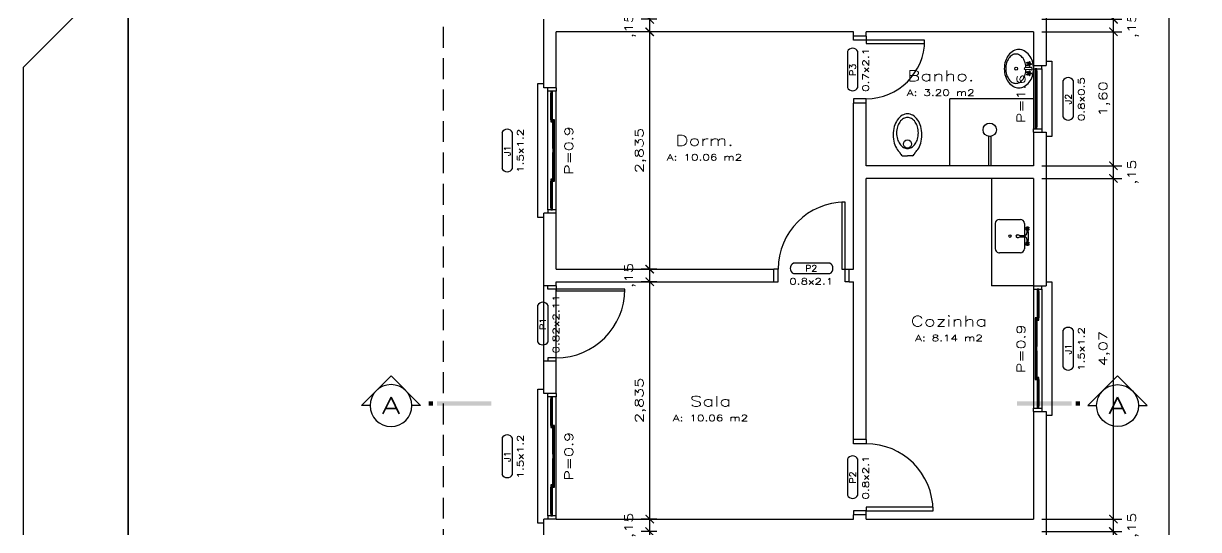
# Model space of a CAD drawing. Extents: x 241 to 398, y 106 to 179.
# Drawn here: x 240.77 to 254.81, y 151.13 to 157.18 of the extents above; entities that cross this region are included whole.
import ezdxf
from ezdxf.enums import TextEntityAlignment as Align

# ---------------------------------------------------------------- set-up
doc = ezdxf.new("R2010")
doc.units = 0
doc.linetypes.add('HIDDEN', pattern=[0.375, 0.25, -0.125])
doc.layers.get('0').update_dxf_attribs({"linetype": 'CONTINUOUS'})
doc.layers.get('DEFPOINTS').update_dxf_attribs({"linetype": 'CONTINUOUS'})
for name, color, linetype in [('APARELHOS', 8, 'CONTINUOUS'), ('COTAS', 7, 'CONTINUOUS'), ('ESPEC', 7, 'CONTINUOUS'), ('ESPECARQ', 7, 'CONTINUOUS'), ('ESQUADRIA', 3, 'CONTINUOUS'), ('LINVISTA', 8, 'CONTINUOUS'), ('MOBIL_I', 8, 'CONTINUOUS'), ('PAREDE', 5, 'CONTINUOUS'), ('REG120-160', 4, 'CONTINUOUS'), ('UNIDADE', 4, 'CONTINUOUS'), ('VIDRO', 1, 'CONTINUOUS')]:
    doc.layers.add(name, color=color, linetype=linetype)
doc.styles.add('REGUA100', font='romans.shx', dxfattribs={"width": 1.4})
doc.styles.add('REGUA160', font='romans.shx', dxfattribs={"width": 1.4})
doc.styles.add('REGUA60', font='romans.shx', dxfattribs={"width": 1.4})
doc.styles.add('REGUA80', font='romans.shx', dxfattribs={"width": 1.4})
doc.styles.get("Standard").update_dxf_attribs({"font": 'ISOCP'})
doc.dimstyles.new('ISO-25', dxfattribs={"dimtxt": 2.5, "dimasz": 2.5, "dimexe": 1.25, "dimexo": 0.625, "dimtad": 1, "dimdec": 4, "dimdsep": 46, "dimlunit": 6, "dimtxsty": 'Standard', "dimcen": 2.5, "dimadec": 0, "dimazin": 0, "dimtfac": 1, "dimtdec": 4, "dimtmove": 0, "dimatfit": 3, "dimfxl": 0, "dimtolj": 1, "dimtzin": 0, "dimarcsym": 0})

# ---------------------------------------------------------------- blocks, each defined once
blk = doc.blocks.new('CORTE2')
at = {"color": 4}
blk.add_lwpolyline([(-5, 0), (-7.07, 0), (0, 7.07), (7.07, 0), (5, 0, 1)], format="xyb", close=True, dxfattribs=at)
at = {"color": 0, "linetype": 'ByBlock'}
blk.add_arc((0, 0), 5, 180, 0, dxfattribs=at)
at = {"color": 4, "linetype": 'ByBlock'}
for points in [[(9, 0), (9, 1), (10, 0), (10, 1)], [(11, 0), (11, 1), (24, 0), (24, 1)]]:
    blk.add_solid(points, dxfattribs=at)
blk = doc.blocks.new('INDESQ2')
at = {"color": 0, "linetype": 'ByBlock'}
for p, q in [((4.32, 2.96), (-4.32, 2.96)), ((-4.32, 0.44), (4.32, 0.44))]:
    blk.add_line(p, q, dxfattribs=at)
at = {"color": 0}
for centre, start, end in [((-3.67, 1.7), 117.3654, 242.6346), ((3.67, 1.7), 297.3654, 62.6346)]:
    blk.add_arc(centre, 1.42, start, end, dxfattribs=at)
at = {"style": 'REGUA60', "width": 1.4, "flags": 9}
blk.add_attdef('LOCAL', text='', height=1.5, dxfattribs=at).set_placement((-0.08, -4.35), align=Align.CENTER)
at = {"layer": 'ESPECARQ', "color": 0, "style": 'REGUA60'}
for tag, width, p in [('COD', 1.1, (-0.08, 0.95)), ('DIM', 1.4, (-0.08, -2.17))]:
    blk.add_attdef(tag, text='', height=1.5, dxfattribs=dict(at, width=width)).set_placement(p, align=Align.CENTER)
blk = doc.blocks.new('CUBACOZ')
at = {"layer": 'APARELHOS'}
for p, q in [((-0.152, 0.174), (-0.01, 0.174)), ((-0.099, 0.209), (-0.104, 0.215)), ((-0.104, 0.203), (-0.099, 0.209)), ((-0.092, 0.216), (-0.098, 0.223)), ((-0.097, 0.196), (-0.092, 0.202)), ((-0.092, 0.216), (-0.086, 0.222)), ((-0.092, 0.202), (-0.086, 0.196)), ((-0.085, 0.209), (-0.079, 0.215)), ((-0.085, 0.209), (-0.079, 0.203)), ((-0.075, 0.202), (-0.04, 0.202)), ((-0.01, 0.117), (-0.01, 0.172)), ((0.005, 0.117), (0.005, 0.172)), ((0.006, 0.174), (0.148, 0.174)), ((0.035, 0.202), (0.072, 0.202)), ((0.081, 0.209), (0.076, 0.215)), ((0.076, 0.203), (0.081, 0.209)), ((0.088, 0.216), (0.082, 0.222)), ((0.083, 0.196), (0.088, 0.202)), ((0.088, 0.216), (0.094, 0.222)), ((0.088, 0.202), (0.094, 0.196)), ((0.095, 0.209), (0.101, 0.215)), ((0.095, 0.209), (0.101, 0.203)), ((-0.202, -0.125), (-0.202, 0.124)), ((-0.017, 0.102), (-0.01, 0.117)), ((-0.017, 0.087), (-0.017, 0.102)), ((0.013, 0.102), (0.005, 0.117)), ((0.013, 0.087), (0.013, 0.102)), ((0.198, 0.124), (0.198, -0.125)), ((-0.152, -0.175), (0.148, -0.175))]:
    blk.add_line(p, q, dxfattribs=at)
for centre, radius in [((-0.104, 0.221), 0.0062), ((-0.103, 0.197), 0.0062), ((-0.092, 0.209), 0.00508), ((-0.08, 0.221), 0.0062), ((-0.08, 0.197), 0.0062), ((0.076, 0.221), 0.0062), ((0.077, 0.197), 0.0062), ((0.088, 0.209), 0.00508), ((0.1, 0.221), 0.0062), ((0.1, 0.197), 0.0062), ((-0.002, 0), 0.0143)]:
    blk.add_circle(centre, radius, dxfattribs=at)
for centre, radius, start, end in [((-0.152, 0.124), 0.05, 90, 180), ((-0.087, 0.21), 0.0229, 161.7256, 199.7467), ((-0.092, 0.212), 0.0153, 59.5718, 120.4282), ((-0.092, 0.207), 0.0156, 241.2823, 298.7177), ((-0.002, -0.413), 0.634, 83.3445, 96.6555), ((-0.04, 0.172), 0.03, 0, 90), ((0.035, 0.172), 0.03, 90, 180), ((0.088, 0.212), 0.0153, 59.5718, 120.4282), ((0.088, 0.206), 0.0156, 241.2823, 298.7177), ((0.088, 0.209), 0.0188, 335.2462, 23.3183), ((0.148, 0.124), 0.05, 0, 90), ((-0.002, 0.087), 0.015, 180, 0), ((-0.152, -0.125), 0.05, 180, 270), ((0.148, -0.125), 0.05, 270, 0)]:
    blk.add_arc(centre, radius, start, end, dxfattribs=at)
blk = doc.blocks.new('INDUNI1')
at = {"color": 0, "style": 'REGUA100', "width": 1.4, "flags": 8}
for tag, p in [('NOME1', (0, 0)), ('NOME2', (0, -4.29))]:
    blk.add_attdef(tag, text='', height=2.5, dxfattribs=at).set_placement(p, align=Align.CENTER)
at = {"layer": 'ESPECARQ', "style": 'REGUA60', "width": 1.4}
blk.add_attdef('AREA', text='', height=1.5, dxfattribs=at).set_placement((0, -7.81), align=Align.CENTER)
at = {"layer": 'ESPECARQ', "style": 'REGUA60', "width": 1.4, "flags": 8}
for tag, p in [('PISO', (0, -10.31)), ('REVPAR', (0, -12.81)), ('PEDIR', (0, -15.31))]:
    blk.add_attdef(tag, text='', height=1.5, dxfattribs=at).set_placement(p, align=Align.CENTER)
blk = doc.blocks.new('LAVAT')
for p, q in [((-10.1, -2.8), (-8.9, -3.2)), ((-10, -2.4), (-8.7, -2.8)), ((-9.4, -4.9), (-8.6, -3.8)), ((-9.1, -5.2), (-8.3, -4.1)), ((-8.2, -1), (-8.2, -2.4)), ((-7.8, -1), (-7.8, -2.4)), ((-6.8, -5.2), (-7.6, -4.1)), ((-6.5, -4.9), (-7.3, -3.8)), ((-5.9, -2.4), (-7.2, -2.8)), ((-5.8, -2.8), (-7.1, -3.2)), ((-2.1, -0.2), (-1.2, -10.1)), ((2.1, -0.2), (1.2, -10.1)), ((5.8, -2.8), (7.1, -3.2)), ((5.9, -2.4), (7.2, -2.8)), ((6.5, -4.9), (7.3, -3.8)), ((6.8, -5.2), (7.6, -4.1)), ((7.8, -1), (7.8, -2.4)), ((8.2, -1), (8.2, -2.4)), ((9.1, -5.2), (8.3, -4.1)), ((9.4, -4.9), (8.6, -3.8)), ((10, -2.4), (8.7, -2.8)), ((10.1, -2.8), (8.9, -3.2))]:
    blk.add_line(p, q)
blk.add_lwpolyline([(0, 4.6, 0.076419), (-12.9, 2.6, 0.086454), (-23.1, -2.7, 0.105866), (-30.4, -11.2, 0.125365), (-32.7, -20.3, 0.125365), (-30.4, -29.5, 0.105866), (-23.1, -37.9, 0.086454), (-12.9, -43.2, 0.076419), (0, -45.2, 0.076419), (12.9, -43.2, 0.086454), (23.1, -37.9, 0.105866), (30.4, -29.5, 0.125365), (32.7, -20.3, 0.125365), (30.4, -11.2, 0.105866), (23.1, -2.7, 0.086454), (12.9, 2.6, 0.076419)], format="xyb", close=True)
for points in [[(-25, -25.5, 0.136248), (-23.3, -31.7, 0.106961), (-17.7, -37.7, 0.081463), (-9.9, -41.3, 0.069558), (0, -42.7, 0.069558), (9.9, -41.3, 0.081463), (17.7, -37.7, 0.106961), (23.3, -31.7, 0.136248), (25, -25.5, 0.136248), (23.3, -19.3, 0.106961), (17.7, -13.3, 0.081463), (9.9, -9.7, 0.060346), (1.3, -8.3, 0.069558)], [(-1.3, -8.3, 0.060346), (-9.9, -9.7, 0.081463), (-17.7, -13.3, 0.106961), (-23.3, -19.3, 0.136248), (-25, -25.5, 0.136248)]]:
    blk.add_lwpolyline(points, format="xyb")
for centre, radius in [((-8, 0), 1.05), ((8, 0), 1.05), ((-11, -2.2), 1.05), ((-9.9, -5.9), 1.05), ((-8, -3.2), 0.904), ((-6.1, -5.9), 1.05), ((-4.9, -2.2), 1.05), ((4.9, -2.2), 1.05), ((6.1, -5.9), 1.05), ((8, -3.2), 0.904), ((9.9, -5.9), 1.05), ((11, -2.2), 1.05), ((0, -25), 2.5)]:
    blk.add_circle(centre, radius)
for centre, radius, start, end in [((0, 0), 2.11, 354.4166, 185.8913), ((0, -10), 1.16, 185.4287, 354.7356)]:
    blk.add_arc(centre, radius, start, end)
blk = doc.blocks.new('VASO')
for p in [(-6, 0), (6, 0)]:
    blk.add_line(p, (0, 0))
for points in [[(0, 50, 0.136248), (-6.2, 48.3, 0.106961), (-12.2, 42.7, 0.081463), (-15.8, 34.9, 0.069558), (-17.2, 25, 0.069558), (-15.8, 15.1, 0.081463), (-12.2, 7.3, 0.040842), (-10.2, 4.9, 0.136248)], [(10.3, 5, 0.039379), (12.2, 7.3, 0.081463), (15.8, 15.1, 0.069558), (17.2, 25, 0.069558), (15.8, 34.9, 0.081463), (12.2, 42.7, 0.106961), (6.2, 48.3, 0.136248), (0, 50, 0.136248)]]:
    blk.add_lwpolyline(points, format="xyb")
blk.add_lwpolyline([(0, 45.8, 0.134521), (-4.7, 44.5, 0.106852), (-9.2, 40.3, 0.08225), (-12, 34.6, 0.070585), (-13, 27.2, 0.070585), (-12, 19.8, 0.08225), (-9.2, 14.1, 0.106852), (-4.7, 9.9, 0.134521), (0, 8.6, 0.134521), (4.7, 9.9, 0.106852), (9.2, 14.1, 0.08225), (11.9, 19.8, 0.070585), (13, 27.2, 0.070585), (11.9, 34.6, 0.08225), (9.2, 40.3, 0.106852), (4.7, 44.5, 0.134521)], format="xyb", close=True)
blk.add_circle((0, 14), 4.93)
for centre, radius, start, end in [((-21.8, -5.8), 15.8, 27.8937, 42.6874), ((-6, 2), 2, 186.211, 270), ((6, 2), 2, 270, 353.789), ((21.8, -5.8), 15.8, 137.3126, 152.1063)]:
    blk.add_arc(centre, radius, start, end)
blk = doc.blocks.new('VASOSANIT2')
at = {"layer": 'APARELHOS', "ltscale": 10, "xscale": 0.01, "yscale": 0.01, "zscale": 0.01}
blk.add_blockref('VASO', (-0.03, 0), dxfattribs=at)
blk = doc.blocks.new('CHUVA')
at = {"layer": 'APARELHOS'}
for p, q in [((-0.03, -0.35), (-0.03, 0)), ((0, -0.35), (0, 0))]:
    blk.add_line(p, q, dxfattribs=at)
blk.add_circle((-0.015, -0.43), 0.08, dxfattribs=at)
blk = doc.blocks.new('_ARCHTICK')
at = {"color": 0, "linetype": 'ByBlock', "const_width": 0.15}
blk.add_lwpolyline([(-0.5, -0.5), (0.5, 0.5)], dxfattribs=at)
blk = doc.blocks.new('*D57')
at = {"color": 1, "linetype": 'ByBlock', "transparency": 16777216}
for p, q in [((253.792, 149.408), (253.792, 151.208)), ((252.937, 151.108), (253.892, 151.108))]:
    blk.add_line(p, q, dxfattribs=at)
at = {"layer": 'DEFPOINTS', "color": 0, "linetype": 'ByBlock', "transparency": 16777216}
for p in [(252.837, 151.108, -3.35), (253.792, 151.108), (252.837, 149.508, -3.35)]:
    blk.add_point(p, dxfattribs=at)
at = {"color": 1, "linetype": 'ByBlock', "transparency": 16777216, "xscale": 0.1, "yscale": 0.1, "zscale": 0.1}
for p, rotation in [((253.792, 151.108), 90), ((253.792, 149.508), 270)]:
    blk.add_blockref('_ARCHTICK', p, dxfattribs=dict(at, rotation=rotation))
at = {"color": 7, "linetype": 'ByBlock', "transparency": 16777216, "insert": (253.682, 150.308), "char_height": 0.1, "attachment_point": 5, "rotation": 90, "style": 'REGUA60'}
blk.add_mtext('\\A1;1,60', dxfattribs=at)
blk = doc.blocks.new('*D58')
at = {"color": 1, "linetype": 'ByBlock', "transparency": 16777216}
for p, q in [((252.937, 151.258), (253.892, 151.258)), ((253.792, 151.008), (253.792, 151.258))]:
    blk.add_line(p, q, dxfattribs=at)
at = {"layer": 'DEFPOINTS', "color": 0, "linetype": 'ByBlock', "transparency": 16777216}
for p in [(252.837, 151.258, -3.35), (253.792, 151.258), (252.837, 151.108, -3.35)]:
    blk.add_point(p, dxfattribs=at)
at = {"color": 1, "linetype": 'ByBlock', "transparency": 16777216, "xscale": 0.1, "yscale": 0.1, "zscale": 0.1}
for p, rotation in [((253.792, 151.258), 90), ((253.792, 151.108), 270)]:
    blk.add_blockref('_ARCHTICK', p, dxfattribs=dict(at, rotation=rotation))
at = {"color": 7, "linetype": 'ByBlock', "transparency": 16777216, "insert": (254.026, 151.183), "char_height": 0.1, "attachment_point": 5, "rotation": 90, "style": 'REGUA60'}
blk.add_mtext('\\A1;,15', dxfattribs=at)
blk = doc.blocks.new('*D59')
at = {"color": 1, "linetype": 'ByBlock', "transparency": 16777216}
for p, q in [((253.792, 151.158), (253.792, 155.428)), ((252.937, 155.328), (253.892, 155.328))]:
    blk.add_line(p, q, dxfattribs=at)
at = {"layer": 'DEFPOINTS', "color": 0, "linetype": 'ByBlock', "transparency": 16777216}
for p in [(252.837, 155.328, -3.35), (253.792, 155.328), (252.837, 151.258, -3.35)]:
    blk.add_point(p, dxfattribs=at)
at = {"color": 1, "linetype": 'ByBlock', "transparency": 16777216, "xscale": 0.1, "yscale": 0.1, "zscale": 0.1}
for p, rotation in [((253.792, 155.328), 90), ((253.792, 151.258), 270)]:
    blk.add_blockref('_ARCHTICK', p, dxfattribs=dict(at, rotation=rotation))
at = {"color": 7, "linetype": 'ByBlock', "transparency": 16777216, "insert": (253.682, 153.293), "char_height": 0.1, "attachment_point": 5, "rotation": 90, "style": 'REGUA60'}
blk.add_mtext('\\A1;4,07', dxfattribs=at)
blk = doc.blocks.new('*D60')
at = {"color": 1, "linetype": 'ByBlock', "transparency": 16777216}
for p, q in [((252.937, 155.478), (253.892, 155.478)), ((253.792, 155.228), (253.792, 155.478))]:
    blk.add_line(p, q, dxfattribs=at)
at = {"layer": 'DEFPOINTS', "color": 0, "linetype": 'ByBlock', "transparency": 16777216}
for p in [(252.837, 155.478, -3.35), (253.792, 155.478), (252.837, 155.328, -3.35)]:
    blk.add_point(p, dxfattribs=at)
at = {"color": 1, "linetype": 'ByBlock', "transparency": 16777216, "xscale": 0.1, "yscale": 0.1, "zscale": 0.1}
for p, rotation in [((253.792, 155.478), 90), ((253.792, 155.328), 270)]:
    blk.add_blockref('_ARCHTICK', p, dxfattribs=dict(at, rotation=rotation))
at = {"color": 7, "linetype": 'ByBlock', "transparency": 16777216, "insert": (254.026, 155.403), "char_height": 0.1, "attachment_point": 5, "rotation": 90, "style": 'REGUA60'}
blk.add_mtext('\\A1;,15', dxfattribs=at)
blk = doc.blocks.new('*D61')
at = {"color": 1, "linetype": 'ByBlock', "transparency": 16777216}
for p, q in [((252.937, 157.078), (253.892, 157.078)), ((253.792, 155.378), (253.792, 157.178))]:
    blk.add_line(p, q, dxfattribs=at)
at = {"layer": 'DEFPOINTS', "color": 0, "linetype": 'ByBlock', "transparency": 16777216}
for p in [(252.837, 157.078, -3.35), (253.792, 157.078), (252.837, 155.478, -3.35)]:
    blk.add_point(p, dxfattribs=at)
at = {"color": 1, "linetype": 'ByBlock', "transparency": 16777216, "xscale": 0.1, "yscale": 0.1, "zscale": 0.1}
for p, rotation in [((253.792, 157.078), 90), ((253.792, 155.478), 270)]:
    blk.add_blockref('_ARCHTICK', p, dxfattribs=dict(at, rotation=rotation))
at = {"color": 7, "linetype": 'ByBlock', "transparency": 16777216, "insert": (253.682, 156.278), "char_height": 0.1, "attachment_point": 5, "rotation": 90, "style": 'REGUA60'}
blk.add_mtext('\\A1;1,60', dxfattribs=at)
blk = doc.blocks.new('*D62')
at = {"color": 1, "linetype": 'ByBlock', "transparency": 16777216}
for p, q in [((252.937, 157.228), (253.892, 157.228)), ((253.792, 156.978), (253.792, 157.228))]:
    blk.add_line(p, q, dxfattribs=at)
at = {"layer": 'DEFPOINTS', "color": 0, "linetype": 'ByBlock', "transparency": 16777216}
for p in [(252.837, 157.228, -3.35), (253.792, 157.228), (252.837, 157.078, -3.35)]:
    blk.add_point(p, dxfattribs=at)
at = {"color": 1, "linetype": 'ByBlock', "transparency": 16777216, "xscale": 0.1, "yscale": 0.1, "zscale": 0.1}
for p, rotation in [((253.792, 157.228), 90), ((253.792, 157.078), 270)]:
    blk.add_blockref('_ARCHTICK', p, dxfattribs=dict(at, rotation=rotation))
at = {"color": 7, "linetype": 'ByBlock', "transparency": 16777216, "insert": (254.026, 157.153), "char_height": 0.1, "attachment_point": 5, "rotation": 90, "style": 'REGUA60'}
blk.add_mtext('\\A1;,15', dxfattribs=at)
blk = doc.blocks.new('*D63')
at = {"color": 1, "linetype": 'ByBlock', "transparency": 16777216}
for p, q in [((253.792, 157.128), (253.792, 161.398)), ((252.937, 161.298), (253.892, 161.298))]:
    blk.add_line(p, q, dxfattribs=at)
at = {"layer": 'DEFPOINTS', "color": 0, "linetype": 'ByBlock', "transparency": 16777216}
for p in [(252.837, 161.298, -3.35), (253.792, 161.298), (252.837, 157.228, -3.35)]:
    blk.add_point(p, dxfattribs=at)
at = {"color": 1, "linetype": 'ByBlock', "transparency": 16777216, "xscale": 0.1, "yscale": 0.1, "zscale": 0.1}
for p, rotation in [((253.792, 161.298), 90), ((253.792, 157.228), 270)]:
    blk.add_blockref('_ARCHTICK', p, dxfattribs=dict(at, rotation=rotation))
at = {"color": 7, "linetype": 'ByBlock', "transparency": 16777216, "insert": (253.682, 159.263), "char_height": 0.1, "attachment_point": 5, "rotation": 90, "style": 'REGUA60'}
blk.add_mtext('\\A1;4,07', dxfattribs=at)
blk = doc.blocks.new('*D75')
at = {"color": 1, "linetype": 'ByBlock', "transparency": 16777216}
for p, q in [((254.453, 175.238), (254.453, 145.038)), ((253.087, 175.138), (254.553, 175.138)), ((253.087, 145.138), (254.553, 145.138))]:
    blk.add_line(p, q, dxfattribs=at)
at = {"layer": 'DEFPOINTS', "color": 0, "linetype": 'ByBlock', "transparency": 16777216}
for p in [(252.987, 175.138, -3.35), (252.987, 145.138, -3.35), (254.453, 145.138)]:
    blk.add_point(p, dxfattribs=at)
at = {"color": 1, "linetype": 'ByBlock', "transparency": 16777216, "xscale": 0.1, "yscale": 0.1, "zscale": 0.1}
for p, rotation in [((254.453, 175.138), 90), ((254.453, 145.138), 270)]:
    blk.add_blockref('_ARCHTICK', p, dxfattribs=dict(at, rotation=rotation))
at = {"color": 7, "linetype": 'ByBlock', "transparency": 16777216, "insert": (254.343, 160.138), "char_height": 0.1, "attachment_point": 5, "rotation": 90, "style": 'REGUA60'}
blk.add_mtext('\\A1;30,00', dxfattribs=at)
blk = doc.blocks.new('*D78')
at = {"color": 1, "linetype": 'ByBlock', "transparency": 16777216}
for p, q in [((248.253, 148.173), (248.253, 151.208)), ((248.337, 151.108), (248.153, 151.108)), ((248.337, 148.273), (248.153, 148.273))]:
    blk.add_line(p, q, dxfattribs=at)
at = {"layer": 'DEFPOINTS', "color": 0, "linetype": 'ByBlock', "transparency": 16777216}
for p in [(248.253, 151.108), (248.437, 151.108, -3.35), (248.437, 148.273, -3.35)]:
    blk.add_point(p, dxfattribs=at)
at = {"color": 1, "linetype": 'ByBlock', "transparency": 16777216, "xscale": 0.1, "yscale": 0.1, "zscale": 0.1}
for p, rotation in [((248.253, 151.108), 90), ((248.253, 148.273), 270)]:
    blk.add_blockref('_ARCHTICK', p, dxfattribs=dict(at, rotation=rotation))
at = {"color": 7, "linetype": 'ByBlock', "transparency": 16777216, "insert": (248.143, 149.69), "char_height": 0.1, "attachment_point": 5, "rotation": 90, "style": 'REGUA60'}
blk.add_mtext('\\A1;2,835', dxfattribs=at)
blk = doc.blocks.new('*D79')
at = {"color": 1, "linetype": 'ByBlock', "transparency": 16777216}
for p, q in [((248.337, 151.258), (248.153, 151.258)), ((248.253, 151.008), (248.253, 151.258))]:
    blk.add_line(p, q, dxfattribs=at)
at = {"layer": 'DEFPOINTS', "color": 0, "linetype": 'ByBlock', "transparency": 16777216}
for p in [(248.253, 151.258), (248.437, 151.258, -3.35), (248.437, 151.108, -3.35)]:
    blk.add_point(p, dxfattribs=at)
at = {"color": 1, "linetype": 'ByBlock', "transparency": 16777216, "xscale": 0.1, "yscale": 0.1, "zscale": 0.1}
for p, rotation in [((248.253, 151.258), 90), ((248.253, 151.108), 270)]:
    blk.add_blockref('_ARCHTICK', p, dxfattribs=dict(at, rotation=rotation))
at = {"color": 7, "linetype": 'ByBlock', "transparency": 16777216, "insert": (248.018, 151.183), "char_height": 0.1, "attachment_point": 5, "rotation": 90, "style": 'REGUA60'}
blk.add_mtext('\\A1;,15', dxfattribs=at)
blk = doc.blocks.new('*D80')
at = {"color": 1, "linetype": 'ByBlock', "transparency": 16777216}
for p, q in [((248.337, 154.093), (248.153, 154.093)), ((248.253, 151.158), (248.253, 154.193)), ((248.337, 151.258), (248.153, 151.258))]:
    blk.add_line(p, q, dxfattribs=at)
at = {"layer": 'DEFPOINTS', "color": 0, "linetype": 'ByBlock', "transparency": 16777216}
for p in [(248.253, 154.093), (248.437, 154.093, -3.35), (248.437, 151.258, -3.35)]:
    blk.add_point(p, dxfattribs=at)
at = {"color": 1, "linetype": 'ByBlock', "transparency": 16777216, "xscale": 0.1, "yscale": 0.1, "zscale": 0.1}
for p, rotation in [((248.253, 154.093), 90), ((248.253, 151.258), 270)]:
    blk.add_blockref('_ARCHTICK', p, dxfattribs=dict(at, rotation=rotation))
at = {"color": 7, "linetype": 'ByBlock', "transparency": 16777216, "insert": (248.143, 152.675), "char_height": 0.1, "attachment_point": 5, "rotation": 90, "style": 'REGUA60'}
blk.add_mtext('\\A1;2,835', dxfattribs=at)
blk = doc.blocks.new('*D81')
at = {"color": 1, "linetype": 'ByBlock', "transparency": 16777216}
for p, q in [((248.337, 154.243), (248.153, 154.243)), ((248.253, 153.993), (248.253, 154.243))]:
    blk.add_line(p, q, dxfattribs=at)
at = {"layer": 'DEFPOINTS', "color": 0, "linetype": 'ByBlock', "transparency": 16777216}
for p in [(248.253, 154.243), (248.437, 154.243, -3.35), (248.437, 154.093, -3.35)]:
    blk.add_point(p, dxfattribs=at)
at = {"color": 1, "linetype": 'ByBlock', "transparency": 16777216, "xscale": 0.1, "yscale": 0.1, "zscale": 0.1}
for p, rotation in [((248.253, 154.243), 90), ((248.253, 154.093), 270)]:
    blk.add_blockref('_ARCHTICK', p, dxfattribs=dict(at, rotation=rotation))
at = {"color": 7, "linetype": 'ByBlock', "transparency": 16777216, "insert": (248.018, 154.168), "char_height": 0.1, "attachment_point": 5, "rotation": 90, "style": 'REGUA60'}
blk.add_mtext('\\A1;,15', dxfattribs=at)
blk = doc.blocks.new('*D82')
at = {"color": 1, "linetype": 'ByBlock', "transparency": 16777216}
for p, q in [((248.337, 157.078), (248.153, 157.078)), ((248.253, 154.143), (248.253, 157.178)), ((248.337, 154.243), (248.153, 154.243))]:
    blk.add_line(p, q, dxfattribs=at)
at = {"layer": 'DEFPOINTS', "color": 0, "linetype": 'ByBlock', "transparency": 16777216}
for p in [(248.253, 157.078), (248.437, 157.078, -3.35), (248.437, 154.243, -3.35)]:
    blk.add_point(p, dxfattribs=at)
at = {"color": 1, "linetype": 'ByBlock', "transparency": 16777216, "xscale": 0.1, "yscale": 0.1, "zscale": 0.1}
for p, rotation in [((248.253, 157.078), 90), ((248.253, 154.243), 270)]:
    blk.add_blockref('_ARCHTICK', p, dxfattribs=dict(at, rotation=rotation))
at = {"color": 7, "linetype": 'ByBlock', "transparency": 16777216, "insert": (248.143, 155.66), "char_height": 0.1, "attachment_point": 5, "rotation": 90, "style": 'REGUA60'}
blk.add_mtext('\\A1;2,835', dxfattribs=at)
blk = doc.blocks.new('*D83')
at = {"color": 1, "linetype": 'ByBlock', "transparency": 16777216}
for p, q in [((248.337, 157.228), (248.153, 157.228)), ((248.253, 156.978), (248.253, 157.228))]:
    blk.add_line(p, q, dxfattribs=at)
at = {"layer": 'DEFPOINTS', "color": 0, "linetype": 'ByBlock', "transparency": 16777216}
for p in [(248.253, 157.228), (248.437, 157.228, -3.35), (248.437, 157.078, -3.35)]:
    blk.add_point(p, dxfattribs=at)
at = {"color": 1, "linetype": 'ByBlock', "transparency": 16777216, "xscale": 0.1, "yscale": 0.1, "zscale": 0.1}
for p, rotation in [((248.253, 157.228), 90), ((248.253, 157.078), 270)]:
    blk.add_blockref('_ARCHTICK', p, dxfattribs=dict(at, rotation=rotation))
at = {"color": 7, "linetype": 'ByBlock', "transparency": 16777216, "insert": (248.018, 157.153), "char_height": 0.1, "attachment_point": 5, "rotation": 90, "style": 'REGUA60'}
blk.add_mtext('\\A1;,15', dxfattribs=at)
blk = doc.blocks.new('*D84')
at = {"color": 1, "linetype": 'ByBlock', "transparency": 16777216}
for p, q in [((248.253, 157.128), (248.253, 160.163)), ((248.337, 160.063), (248.153, 160.063)), ((248.337, 157.228), (248.153, 157.228))]:
    blk.add_line(p, q, dxfattribs=at)
at = {"layer": 'DEFPOINTS', "color": 0, "linetype": 'ByBlock', "transparency": 16777216}
for p in [(248.253, 160.063), (248.437, 160.063, -3.35), (248.437, 157.228, -3.35)]:
    blk.add_point(p, dxfattribs=at)
at = {"color": 1, "linetype": 'ByBlock', "transparency": 16777216, "xscale": 0.1, "yscale": 0.1, "zscale": 0.1}
for p, rotation in [((248.253, 160.063), 90), ((248.253, 157.228), 270)]:
    blk.add_blockref('_ARCHTICK', p, dxfattribs=dict(at, rotation=rotation))
at = {"color": 7, "linetype": 'ByBlock', "transparency": 16777216, "insert": (248.143, 158.645), "char_height": 0.1, "attachment_point": 5, "rotation": 90, "style": 'REGUA60'}
blk.add_mtext('\\A1;2,835', dxfattribs=at)

msp = doc.modelspace()

# ---------------------------------------------------------------- linework, layer by layer
for p in [(241.524, 157.4043), (240.774, 143.276)]:
    msp.add_line(p, (240.774, 156.6543))
at = {"const_width": 0.0236}
msp.add_lwpolyline([(242.024, 176.7361), (278.6371, 176.7361), (278.6371, 143.026), (242.024, 143.026)], close=True, dxfattribs=at)
at = {"layer": 'APARELHOS'}
for p, q in [((251.8371, 155.4778, -3.35), (251.8371, 156.2778, -3.35)), ((252.8371, 156.2778, -3.35), (251.8371, 156.2778, -3.35)), ((252.3371, 155.3278, -3.35), (252.3371, 154.0428, -3.35)), ((252.8371, 154.0428, -3.35), (252.3371, 154.0428, -3.35))]:
    msp.add_line(p, q, dxfattribs=at)
at = {"layer": 'ESQUADRIA', "color": 1}
for p, q in [((252.8371, 156.6378, -3.35), (252.8371, 155.9178, -3.35)), ((252.9371, 156.6378, -3.35), (252.9371, 155.9178, -3.35)), ((252.8571, 156.6128, -3.35), (252.8571, 155.9428, -3.35)), ((252.8771, 156.6128, -3.35), (252.8771, 155.9428, -3.35)), ((247.0371, 154.9503, -3.35), (247.0371, 156.3703, -3.35)), ((247.0721, 156.0278, -3.35), (247.0721, 156.3453, -3.35)), ((247.0921, 156.0278, -3.35), (247.0921, 156.3453, -3.35)), ((247.1371, 154.9503, -3.35), (247.1371, 156.3703, -3.35)), ((247.0971, 155.6853, -3.35), (247.0971, 156.0028, -3.35)), ((247.1171, 155.6853, -3.35), (247.1171, 156.0028, -3.35)), ((247.0971, 155.3178, -3.35), (247.0971, 155.6353, -3.35)), ((247.1171, 155.3178, -3.35), (247.1171, 155.6353, -3.35)), ((247.0721, 154.9753, -3.35), (247.0721, 155.2928, -3.35)), ((247.0921, 154.9753, -3.35), (247.0921, 155.2928, -3.35)), ((247.1371, 153.1828, -3.35), (247.1371, 154.0028, -3.35)), ((252.8371, 154.0028, -3.35), (252.8371, 152.5828, -3.35)), ((252.8821, 153.9778, -3.35), (252.8821, 153.6603, -3.35)), ((252.9021, 153.9778, -3.35), (252.9021, 153.6603, -3.35)), ((252.9371, 154.0028, -3.35), (252.9371, 152.5828, -3.35)), ((252.8571, 153.6353, -3.35), (252.8571, 153.3178, -3.35)), ((252.8771, 153.6353, -3.35), (252.8771, 153.3178, -3.35)), ((252.8571, 153.2678, -3.35), (252.8571, 152.9503, -3.35)), ((252.8771, 153.2678, -3.35), (252.8771, 152.9503, -3.35)), ((252.8821, 152.9253, -3.35), (252.8821, 152.6078, -3.35)), ((252.9021, 152.9253, -3.35), (252.9021, 152.6078, -3.35)), ((247.0371, 151.2978, -3.35), (247.0371, 152.7178, -3.35)), ((247.0721, 152.3753, -3.35), (247.0721, 152.6928, -3.35)), ((247.0921, 152.3753, -3.35), (247.0921, 152.6928, -3.35)), ((247.1371, 151.2978, -3.35), (247.1371, 152.7178, -3.35)), ((247.0971, 152.0328, -3.35), (247.0971, 152.3503, -3.35)), ((247.1171, 152.0328, -3.35), (247.1171, 152.3503, -3.35)), ((247.0971, 151.6653, -3.35), (247.0971, 151.9828, -3.35)), ((247.1171, 151.6653, -3.35), (247.1171, 151.9828, -3.35)), ((247.0721, 151.3228, -3.35), (247.0721, 151.6403, -3.35)), ((247.0921, 151.3228, -3.35), (247.0921, 151.6403, -3.35))]:
    msp.add_line(p, q, dxfattribs=at)
at = {"layer": 'ESQUADRIA', "elevation": -3.35}
for points in [[(250.8371, 157.0278), (250.8371, 156.9778), (250.6871, 156.9778), (250.6871, 157.0278)], [(252.8371, 156.6778), (252.8371, 156.6378), (252.9371, 156.6378), (252.9371, 156.6778)], [(252.9871, 156.7278), (253.0571, 156.7278), (253.0571, 155.8278), (252.9871, 155.8278)], [(246.9871, 154.8603), (246.9171, 154.8603), (246.9171, 156.4603), (246.9871, 156.4603)], [(247.1371, 156.4103), (247.1371, 156.3703), (247.0371, 156.3703), (247.0371, 156.4103)], [(250.8371, 156.2278), (250.8371, 156.2778), (250.6871, 156.2778), (250.6871, 156.2278)], [(252.8371, 155.8778), (252.8371, 155.9178), (252.9371, 155.9178), (252.9371, 155.8778)], [(247.1371, 154.9103), (247.1371, 154.9503), (247.0371, 154.9503), (247.0371, 154.9103)], [(249.7371, 154.0928), (249.7871, 154.0928), (249.7871, 154.2428), (249.7371, 154.2428)], [(250.6371, 154.0928), (250.5871, 154.0928), (250.5871, 154.2428), (250.6371, 154.2428)], [(252.9871, 154.0928), (253.0571, 154.0928), (253.0571, 152.4928), (252.9871, 152.4928)], [(246.9871, 153.1428), (246.9871, 153.1428), (246.9871, 154.0428), (246.9871, 154.0428)], [(247.1371, 154.0428), (247.1371, 154.0028), (247.0371, 154.0028), (247.0371, 154.0428)], [(252.8371, 154.0428), (252.8371, 154.0028), (252.9371, 154.0028), (252.9371, 154.0428)], [(247.1371, 153.1428), (247.1371, 153.1828), (247.0371, 153.1828), (247.0371, 153.1428)], [(246.9871, 151.2078), (246.9171, 151.2078), (246.9171, 152.8078), (246.9871, 152.8078)], [(247.1371, 152.7578), (247.1371, 152.7178), (247.0371, 152.7178), (247.0371, 152.7578)], [(252.8371, 152.5428), (252.8371, 152.5828), (252.9371, 152.5828), (252.9371, 152.5428)], [(250.8371, 152.2078), (250.8371, 152.1578), (250.6871, 152.1578), (250.6871, 152.2078)], [(247.1371, 151.2578), (247.1371, 151.2978), (247.0371, 151.2978), (247.0371, 151.2578)], [(250.8371, 151.3078), (250.8371, 151.3578), (250.6871, 151.3578), (250.6871, 151.3078)]]:
    msp.add_lwpolyline(points, dxfattribs=at)
for points in [[(251.5371, 156.9778), (250.8371, 156.9778), (250.8371, 156.9378), (251.5371, 156.9378)], [(252.8571, 156.6378), (252.8571, 156.6128), (252.8771, 156.6128), (252.8771, 156.6378)], [(247.0721, 156.3703), (247.0721, 156.3453), (247.0921, 156.3453), (247.0921, 156.3703)], [(247.0921, 156.0028), (247.0921, 156.0278), (247.0721, 156.0278), (247.0721, 156.0028)], [(247.0971, 156.0278), (247.0971, 156.0028), (247.1171, 156.0028), (247.1171, 156.0278)], [(252.8771, 155.9178), (252.8771, 155.9428), (252.8571, 155.9428), (252.8571, 155.9178)], [(247.1171, 155.6603), (247.1171, 155.6853), (247.0971, 155.6853), (247.0971, 155.6603)], [(247.0971, 155.6603), (247.0971, 155.6353), (247.1171, 155.6353), (247.1171, 155.6603)], [(247.0721, 155.3178), (247.0721, 155.2928), (247.0921, 155.2928), (247.0921, 155.3178)], [(247.1171, 155.2928), (247.1171, 155.3178), (247.0971, 155.3178), (247.0971, 155.2928)], [(247.0921, 154.9503), (247.0921, 154.9753), (247.0721, 154.9753), (247.0721, 154.9503)], [(250.5471, 155.0428), (250.5471, 154.2428), (250.5871, 154.2428), (250.5871, 155.0428)], [(247.9571, 154.0028), (247.1371, 154.0028), (247.1371, 153.9828), (247.9571, 153.9828)], [(252.8821, 154.0028), (252.8821, 153.9778), (252.9021, 153.9778), (252.9021, 154.0028)], [(252.8571, 153.6603), (252.8571, 153.6353), (252.8771, 153.6353), (252.8771, 153.6603)], [(252.9021, 153.6353), (252.9021, 153.6603), (252.8821, 153.6603), (252.8821, 153.6353)], [(252.8771, 153.2928), (252.8771, 153.3178), (252.8571, 153.3178), (252.8571, 153.2928)], [(252.8571, 153.2928), (252.8571, 153.2678), (252.8771, 153.2678), (252.8771, 153.2928)], [(252.8771, 152.9253), (252.8771, 152.9503), (252.8571, 152.9503), (252.8571, 152.9253)], [(252.8821, 152.9503), (252.8821, 152.9253), (252.9021, 152.9253), (252.9021, 152.9503)], [(247.0721, 152.7178), (247.0721, 152.6928), (247.0921, 152.6928), (247.0921, 152.7178)], [(252.9021, 152.5828), (252.9021, 152.6078), (252.8821, 152.6078), (252.8821, 152.5828)], [(247.0921, 152.3503), (247.0921, 152.3753), (247.0721, 152.3753), (247.0721, 152.3503)], [(247.0971, 152.3753), (247.0971, 152.3503), (247.1171, 152.3503), (247.1171, 152.3753)], [(247.1171, 152.0078), (247.1171, 152.0328), (247.0971, 152.0328), (247.0971, 152.0078)], [(247.0971, 152.0078), (247.0971, 151.9828), (247.1171, 151.9828), (247.1171, 152.0078)], [(247.0721, 151.6653), (247.0721, 151.6403), (247.0921, 151.6403), (247.0921, 151.6653)], [(247.1171, 151.6403), (247.1171, 151.6653), (247.0971, 151.6653), (247.0971, 151.6403)], [(247.0921, 151.2978), (247.0921, 151.3228), (247.0721, 151.3228), (247.0721, 151.2978)], [(250.8371, 151.3578), (251.6371, 151.3578), (251.6371, 151.3978), (250.8371, 151.3978)]]:
    msp.add_lwpolyline(points, close=True, dxfattribs=at)
at = {"layer": 'LINVISTA', "linetype": 'HIDDEN'}
msp.add_line((245.7871, 175.1378, -3.35), (245.7871, 145.1378, -3.35), dxfattribs=at)
at = {"layer": 'MOBIL_I'}
for centre, radius, start, end in [((250.8371, 156.9778, -3.35), 0.7, 270, 0), ((250.5871, 154.2428, -3.35), 0.8, 90, 180), ((247.1371, 154.0028, -3.35), 0.82, 270, 0), ((250.8371, 151.3578, -3.35), 0.8, 0, 90)]:
    msp.add_arc(centre, radius, start, end, dxfattribs=at)
at = {"layer": 'PAREDE'}
for p, q in [((252.9871, 158.5128, -3.35), (252.9871, 157.1528, -3.35)), ((246.9871, 157.1528, -3.35), (246.9871, 157.2278, -3.35)), ((246.9871, 156.4103, -3.35), (246.9871, 157.1528, -3.35)), ((250.6871, 157.0778, -3.35), (247.1371, 157.0778, -3.35)), ((247.1371, 156.4103, -3.35), (247.1371, 157.0778, -3.35)), ((250.6871, 157.0278, -3.35), (250.6871, 157.0778, -3.35)), ((252.8371, 157.0778, -3.35), (250.8371, 157.0778, -3.35)), ((250.8371, 157.0278, -3.35), (250.8371, 157.0778, -3.35)), ((252.8371, 157.0778, -3.35), (252.8371, 156.6778, -3.35)), ((252.9871, 157.1528, -3.35), (252.9871, 156.6778, -3.35)), ((250.8371, 157.0278, -3.35), (250.6871, 157.0278, -3.35)), ((252.8371, 156.6778, -3.35), (252.9871, 156.6778, -3.35)), ((247.1371, 156.4103, -3.35), (246.9871, 156.4103, -3.35)), ((250.8371, 156.2278, -3.35), (250.6871, 156.2278, -3.35)), ((250.6871, 155.4028, -3.35), (250.6871, 156.2278, -3.35)), ((250.8371, 155.4778, -3.35), (250.8371, 156.2278, -3.35)), ((252.8371, 155.8778, -3.35), (252.8371, 155.4778, -3.35)), ((252.8371, 155.8778, -3.35), (252.9871, 155.8778, -3.35)), ((252.9871, 155.8778, -3.35), (252.9871, 155.4028, -3.35)), ((250.6871, 154.2428, -3.35), (250.6871, 155.4028, -3.35)), ((252.8371, 155.4778, -3.35), (250.8371, 155.4778, -3.35)), ((252.9871, 155.4028, -3.35), (252.9871, 154.0428, -3.35)), ((250.8371, 154.1678, -3.35), (250.8371, 155.3278, -3.35)), ((252.8371, 155.3278, -3.35), (250.8371, 155.3278, -3.35)), ((252.8371, 155.3278, -3.35), (252.8371, 154.0428, -3.35)), ((247.1371, 154.9103, -3.35), (246.9871, 154.9103, -3.35)), ((246.9871, 154.1678, -3.35), (246.9871, 154.9103, -3.35)), ((247.1371, 154.2428, -3.35), (247.1371, 154.9103, -3.35)), ((247.1371, 154.2428, -3.35), (249.7371, 154.2428, -3.35)), ((249.7371, 154.0928, -3.35), (249.7371, 154.2428, -3.35)), ((250.6371, 154.2428, -3.35), (250.6871, 154.2428, -3.35)), ((250.6371, 154.0928, -3.35), (250.6371, 154.2428, -3.35)), ((246.9871, 154.0428, -3.35), (246.9871, 154.1678, -3.35)), ((247.1371, 154.0428, -3.35), (247.1371, 154.0928, -3.35)), ((247.1371, 154.0928, -3.35), (249.7371, 154.0928, -3.35)), ((250.6371, 154.0928, -3.35), (250.6871, 154.0928, -3.35)), ((250.6871, 152.2078, -3.35), (250.6871, 154.0928, -3.35)), ((250.8371, 152.2078, -3.35), (250.8371, 154.1678, -3.35)), ((247.1371, 154.0428, -3.35), (246.9871, 154.0428, -3.35)), ((252.8371, 154.0428, -3.35), (252.9871, 154.0428, -3.35)), ((247.1371, 153.1428, -3.35), (246.9871, 153.1428, -3.35)), ((246.9871, 152.7578, -3.35), (246.9871, 153.1428, -3.35)), ((247.1371, 152.7578, -3.35), (247.1371, 153.1428, -3.35)), ((247.1371, 152.7578, -3.35), (246.9871, 152.7578, -3.35)), ((252.8371, 152.5428, -3.35), (252.8371, 151.2578, -3.35)), ((252.8371, 152.5428, -3.35), (252.9871, 152.5428, -3.35)), ((252.9871, 152.5428, -3.35), (252.9871, 151.1828, -3.35)), ((250.8371, 152.2078, -3.35), (250.6871, 152.2078, -3.35)), ((250.8371, 151.3078, -3.35), (250.6871, 151.3078, -3.35)), ((250.6871, 151.2578, -3.35), (250.6871, 151.3078, -3.35)), ((250.8371, 151.2578, -3.35), (250.8371, 151.3078, -3.35)), ((247.1371, 151.2578, -3.35), (246.9871, 151.2578, -3.35)), ((246.9871, 151.1828, -3.35), (246.9871, 151.2578, -3.35)), ((246.9871, 150.4403, -3.35), (246.9871, 151.1828, -3.35)), ((247.1371, 151.2578, -3.35), (250.6871, 151.2578, -3.35)), ((247.1371, 151.2578, -3.35), (247.1371, 151.2578, -3.35)), ((250.8371, 151.2578, -3.35), (252.8371, 151.2578, -3.35)), ((252.9871, 151.1828, -3.35), (252.9871, 150.7078, -3.35))]:
    msp.add_line(p, q, dxfattribs=at)
at = {"layer": 'VIDRO'}
for p, q in [((252.8671, 156.6128, -3.35), (252.8671, 155.9428, -3.35)), ((247.0821, 156.0278, -3.35), (247.0821, 156.3453, -3.35)), ((247.1071, 155.6853, -3.35), (247.1071, 156.0028, -3.35)), ((247.1071, 155.3178, -3.35), (247.1071, 155.6353, -3.35)), ((247.0821, 154.9753, -3.35), (247.0821, 155.2928, -3.35)), ((252.8921, 153.9778, -3.35), (252.8921, 153.6603, -3.35)), ((252.8671, 153.6353, -3.35), (252.8671, 153.3178, -3.35)), ((252.8671, 153.2678, -3.35), (252.8671, 152.9503, -3.35)), ((252.8921, 152.9253, -3.35), (252.8921, 152.6078, -3.35)), ((247.0821, 152.3753, -3.35), (247.0821, 152.6928, -3.35)), ((247.1071, 152.0328, -3.35), (247.1071, 152.3503, -3.35)), ((247.1071, 151.6653, -3.35), (247.1071, 151.9828, -3.35)), ((247.0821, 151.3228, -3.35), (247.0821, 151.6403, -3.35))]:
    msp.add_line(p, q, dxfattribs=at)

# ---------------------------------------------------------------- block references
at = {"layer": 'APARELHOS', "xscale": 0.006999999999999999, "yscale": 0.006999999999999999, "zscale": 0.006999999999999999, "rotation": 270}
msp.add_blockref('LAVAT', (252.8051, 156.6378, -3.35), dxfattribs=at)
at = {"layer": 'APARELHOS'}
msp.add_blockref('VASOSANIT2', (251.3623, 155.5978, -3.35), dxfattribs=at)
for name, p, rotation in [('CHUVA', (252.2992, 155.4778, -3.35), 180), ('CUBACOZ', (252.556, 154.6355), 270)]:
    msp.add_blockref(name, p, dxfattribs=dict(at, rotation=rotation))
at = {"layer": 'ESPEC', "yscale": 0.05, "zscale": 0.05}
for p, xscale in [((245.1634, 152.6133, -3.35), 0.05), ((253.8412, 152.6133, -3.35), -0.05)]:
    msp.add_blockref('CORTE2', p, dxfattribs=dict(at, xscale=xscale))
at = {"layer": 'ESPECARQ', "xscale": 0.05, "yscale": 0.05, "zscale": 0.05, "rotation": 90}
for p, values in [((250.7621, 156.6278, -3.35), {'COD': 'P3', 'DIM': '0.7x2.1'}), ((253.3371, 156.2778, -3.35), {'COD': 'J2', 'DIM': '0.8x0.5'}), ((246.6371, 155.6603, -3.35), {'COD': 'J1', 'DIM': '1.5x1.2'}), ((247.0621, 153.5928, -3.35), {'COD': 'P1', 'DIM': '0.82x2.11'}), ((253.3371, 153.2928, -3.35), {'COD': 'J1', 'DIM': '1.5x1.2'}), ((246.6371, 152.0078, -3.35), {'COD': 'J1', 'DIM': '1.5x1.2'}), ((250.7621, 151.7578, -3.35), {'COD': 'P2', 'DIM': '0.8x2.1'})]:
    msp.add_blockref('INDESQ2', p, dxfattribs=at).add_auto_attribs(values)
at = {"layer": 'ESPECARQ', "xscale": 0.05, "yscale": 0.05, "zscale": 0.05}
msp.add_blockref('INDESQ2', (250.1871, 154.1678, -3.35), dxfattribs=at).add_auto_attribs({'COD': 'P2', 'DIM': '0.8x2.1'})
at = {"layer": 'UNIDADE', "xscale": 0.05, "yscale": 0.05, "zscale": 0.05}
for p, values in [((251.7295, 156.7045, -3.35), {'NOME2': 'Banho.', 'AREA': 'A: 3.20 m2'}), ((248.9085, 155.9325, -3.35), {'NOME2': 'Dorm.', 'AREA': 'A: 10.06 m2'}), ((251.8278, 153.7733, -3.35), {'NOME2': 'Cozinha', 'AREA': 'A: 8.14 m2'}), ((248.9796, 152.8171, -3.35), {'NOME2': 'Sala', 'AREA': 'A: 10.06 m2'})]:
    msp.add_blockref('INDUNI1', p, dxfattribs=at).add_auto_attribs(values)

# ---------------------------------------------------------------- texts
at = {"layer": 'ESPECARQ', "style": 'REGUA80', "width": 1.4}
for s, p in [('P=1.6', (252.6871, 156.2778, -3.35)), ('P=0.9', (247.2871, 155.6603, -3.35)), ('P=0.9', (252.6871, 153.2928, -3.35)), ('P=0.9', (247.2871, 152.0078, -3.35))]:
    msp.add_text(s, height=0.1, rotation=90, dxfattribs=at).set_placement(p, align=Align.MIDDLE)
at = {"layer": 'REG120-160', "style": 'REGUA160', "width": 1.4}
for p in [(245.1634, 152.6133, -3.35), (253.8412, 152.6133, -3.35)]:
    msp.add_text('A', height=0.2, dxfattribs=at).set_placement(p, align=Align.MIDDLE)

# ---------------------------------------------------------------- dimensions: what is measured, and where the dimension line sits
at = {"layer": 'COTAS'}
for base, p1, p2, override, picture, middle in [((254.4529, 145.1378), (252.9871, 175.1378, -3.35), (252.9871, 145.1378, -3.35), {"dimtxt": 0.1, "dimasz": 0.1, "dimexe": 0.1, "dimexo": 0.1, "dimgap": 0.05, "dimdec": 2, "dimzin": 4, "dimtxsty": 'REGUA60', "dimblk1": 'ARCHTICK', "dimblk2": 'ARCHTICK', "dimsah": 1, "dimcen": 0.1, "dimdle": 0.1, "dimclrd": 1, "dimclre": 1, "dimclrt": 7, "dimtofl": 0, "dimtmove": 2}, '*D75', (254.3434, 160.1378)), ((253.7915, 161.2978), (252.8371, 157.2278, -3.35), (252.8371, 161.2978, -3.35), {"dimtxt": 0.1, "dimasz": 0.1, "dimexe": 0.1, "dimexo": 0.1, "dimgap": 0.05, "dimdec": 2, "dimzin": 4, "dimtxsty": 'REGUA60', "dimblk1": 'ARCHTICK', "dimblk2": 'ARCHTICK', "dimsah": 1, "dimcen": 0.1, "dimdle": 0.1, "dimse1": 1, "dimclrd": 1, "dimclre": 1, "dimclrt": 7, "dimtofl": 0, "dimtmove": 2}, '*D63', (253.682, 159.2628)), ((248.2526, 160.0628), (248.4371, 157.2278, -3.35), (248.4371, 160.0628, -3.35), {"dimtxt": 0.1, "dimasz": 0.1, "dimexe": 0.1, "dimexo": 0.1, "dimgap": 0.05, "dimdec": 3, "dimzin": 4, "dimtxsty": 'REGUA60', "dimblk1": 'ARCHTICK', "dimblk2": 'ARCHTICK', "dimsah": 1, "dimcen": 0.1, "dimdle": 0.1, "dimclrd": 1, "dimclre": 1, "dimclrt": 7, "dimtofl": 0, "dimtmove": 2}, '*D84', (248.1431, 158.6453)), ((248.2526, 157.2278), (248.4371, 157.0778, -3.35), (248.4371, 157.2278, -3.35), {"dimtxt": 0.1, "dimasz": 0.1, "dimexe": 0.1, "dimexo": 0.1, "dimgap": 0.05, "dimdec": 2, "dimzin": 4, "dimtxsty": 'REGUA60', "dimblk1": 'ARCHTICK', "dimblk2": 'ARCHTICK', "dimsah": 1, "dimcen": 0.1, "dimdle": 0.1, "dimse1": 1, "dimclrd": 1, "dimclre": 1, "dimclrt": 7, "dimtofl": 0, "dimtmove": 2}, '*D83', (248.0181, 157.1528)), ((253.7915, 157.2278), (252.8371, 157.0778, -3.35), (252.8371, 157.2278, -3.35), {"dimtxt": 0.1, "dimasz": 0.1, "dimexe": 0.1, "dimexo": 0.1, "dimgap": 0.05, "dimdec": 2, "dimzin": 4, "dimtxsty": 'REGUA60', "dimblk1": 'ARCHTICK', "dimblk2": 'ARCHTICK', "dimsah": 1, "dimcen": 0.1, "dimdle": 0.1, "dimse1": 1, "dimclrd": 1, "dimclre": 1, "dimclrt": 7, "dimtofl": 0, "dimtmove": 2}, '*D62', (254.026, 157.1528)), ((248.2526, 157.0778), (248.4371, 154.2428, -3.35), (248.4371, 157.0778, -3.35), {"dimtxt": 0.1, "dimasz": 0.1, "dimexe": 0.1, "dimexo": 0.1, "dimgap": 0.05, "dimdec": 3, "dimzin": 4, "dimtxsty": 'REGUA60', "dimblk1": 'ARCHTICK', "dimblk2": 'ARCHTICK', "dimsah": 1, "dimcen": 0.1, "dimdle": 0.1, "dimclrd": 1, "dimclre": 1, "dimclrt": 7, "dimtofl": 0, "dimtmove": 2}, '*D82', (248.1431, 155.6603)), ((253.7915, 157.0778), (252.8371, 155.4778, -3.35), (252.8371, 157.0778, -3.35), {"dimtxt": 0.1, "dimasz": 0.1, "dimexe": 0.1, "dimexo": 0.1, "dimgap": 0.05, "dimdec": 2, "dimzin": 4, "dimtxsty": 'REGUA60', "dimblk1": 'ARCHTICK', "dimblk2": 'ARCHTICK', "dimsah": 1, "dimcen": 0.1, "dimdle": 0.1, "dimse1": 1, "dimclrd": 1, "dimclre": 1, "dimclrt": 7, "dimtofl": 0, "dimtmove": 2}, '*D61', (253.682, 156.2778)), ((253.7915, 155.4778), (252.8371, 155.3278, -3.35), (252.8371, 155.4778, -3.35), {"dimtxt": 0.1, "dimasz": 0.1, "dimexe": 0.1, "dimexo": 0.1, "dimgap": 0.05, "dimdec": 2, "dimzin": 4, "dimtxsty": 'REGUA60', "dimblk1": 'ARCHTICK', "dimblk2": 'ARCHTICK', "dimsah": 1, "dimcen": 0.1, "dimdle": 0.1, "dimse1": 1, "dimclrd": 1, "dimclre": 1, "dimclrt": 7, "dimtofl": 0, "dimtmove": 2}, '*D60', (254.026, 155.4028)), ((253.7915, 155.3278), (252.8371, 151.2578, -3.35), (252.8371, 155.3278, -3.35), {"dimtxt": 0.1, "dimasz": 0.1, "dimexe": 0.1, "dimexo": 0.1, "dimgap": 0.05, "dimdec": 2, "dimzin": 4, "dimtxsty": 'REGUA60', "dimblk1": 'ARCHTICK', "dimblk2": 'ARCHTICK', "dimsah": 1, "dimcen": 0.1, "dimdle": 0.1, "dimse1": 1, "dimclrd": 1, "dimclre": 1, "dimclrt": 7, "dimtofl": 0, "dimtmove": 2}, '*D59', (253.682, 153.2928)), ((248.2526, 154.2428), (248.4371, 154.0928, -3.35), (248.4371, 154.2428, -3.35), {"dimtxt": 0.1, "dimasz": 0.1, "dimexe": 0.1, "dimexo": 0.1, "dimgap": 0.05, "dimdec": 2, "dimzin": 4, "dimtxsty": 'REGUA60', "dimblk1": 'ARCHTICK', "dimblk2": 'ARCHTICK', "dimsah": 1, "dimcen": 0.1, "dimdle": 0.1, "dimse1": 1, "dimclrd": 1, "dimclre": 1, "dimclrt": 7, "dimtofl": 0, "dimtmove": 2}, '*D81', (248.0181, 154.1678)), ((248.2526, 154.0928), (248.4371, 151.2578, -3.35), (248.4371, 154.0928, -3.35), {"dimtxt": 0.1, "dimasz": 0.1, "dimexe": 0.1, "dimexo": 0.1, "dimgap": 0.05, "dimdec": 3, "dimzin": 4, "dimtxsty": 'REGUA60', "dimblk1": 'ARCHTICK', "dimblk2": 'ARCHTICK', "dimsah": 1, "dimcen": 0.1, "dimdle": 0.1, "dimclrd": 1, "dimclre": 1, "dimclrt": 7, "dimtofl": 0, "dimtmove": 2}, '*D80', (248.1431, 152.6753)), ((248.2526, 151.2578), (248.4371, 151.1078, -3.35), (248.4371, 151.2578, -3.35), {"dimtxt": 0.1, "dimasz": 0.1, "dimexe": 0.1, "dimexo": 0.1, "dimgap": 0.05, "dimdec": 2, "dimzin": 4, "dimtxsty": 'REGUA60', "dimblk1": 'ARCHTICK', "dimblk2": 'ARCHTICK', "dimsah": 1, "dimcen": 0.1, "dimdle": 0.1, "dimse1": 1, "dimclrd": 1, "dimclre": 1, "dimclrt": 7, "dimtofl": 0, "dimtmove": 2}, '*D79', (248.0181, 151.1828)), ((253.7915, 151.2578), (252.8371, 151.1078, -3.35), (252.8371, 151.2578, -3.35), {"dimtxt": 0.1, "dimasz": 0.1, "dimexe": 0.1, "dimexo": 0.1, "dimgap": 0.05, "dimdec": 2, "dimzin": 4, "dimtxsty": 'REGUA60', "dimblk1": 'ARCHTICK', "dimblk2": 'ARCHTICK', "dimsah": 1, "dimcen": 0.1, "dimdle": 0.1, "dimse1": 1, "dimclrd": 1, "dimclre": 1, "dimclrt": 7, "dimtofl": 0, "dimtmove": 2}, '*D58', (254.026, 151.1828)), ((248.2526, 151.1078), (248.4371, 148.2728, -3.35), (248.4371, 151.1078, -3.35), {"dimtxt": 0.1, "dimasz": 0.1, "dimexe": 0.1, "dimexo": 0.1, "dimgap": 0.05, "dimdec": 3, "dimzin": 4, "dimtxsty": 'REGUA60', "dimblk1": 'ARCHTICK', "dimblk2": 'ARCHTICK', "dimsah": 1, "dimcen": 0.1, "dimdle": 0.1, "dimclrd": 1, "dimclre": 1, "dimclrt": 7, "dimtofl": 0, "dimtmove": 2}, '*D78', (248.1431, 149.6903)), ((253.7915, 151.1078), (252.8371, 149.5078, -3.35), (252.8371, 151.1078, -3.35), {"dimtxt": 0.1, "dimasz": 0.1, "dimexe": 0.1, "dimexo": 0.1, "dimgap": 0.05, "dimdec": 2, "dimzin": 4, "dimtxsty": 'REGUA60', "dimblk1": 'ARCHTICK', "dimblk2": 'ARCHTICK', "dimsah": 1, "dimcen": 0.1, "dimdle": 0.1, "dimse1": 1, "dimclrd": 1, "dimclre": 1, "dimclrt": 7, "dimtofl": 0, "dimtmove": 2}, '*D57', (253.682, 150.3078))]:
    dim = msp.add_linear_dim(base=base, p1=p1, p2=p2, angle=90, dimstyle='ISO-25', override=override, dxfattribs=at)
    dim.commit()
    dim.dimension.update_dxf_attribs({"geometry": picture, "text_midpoint": middle})

doc.saveas('drawing.dxf')
